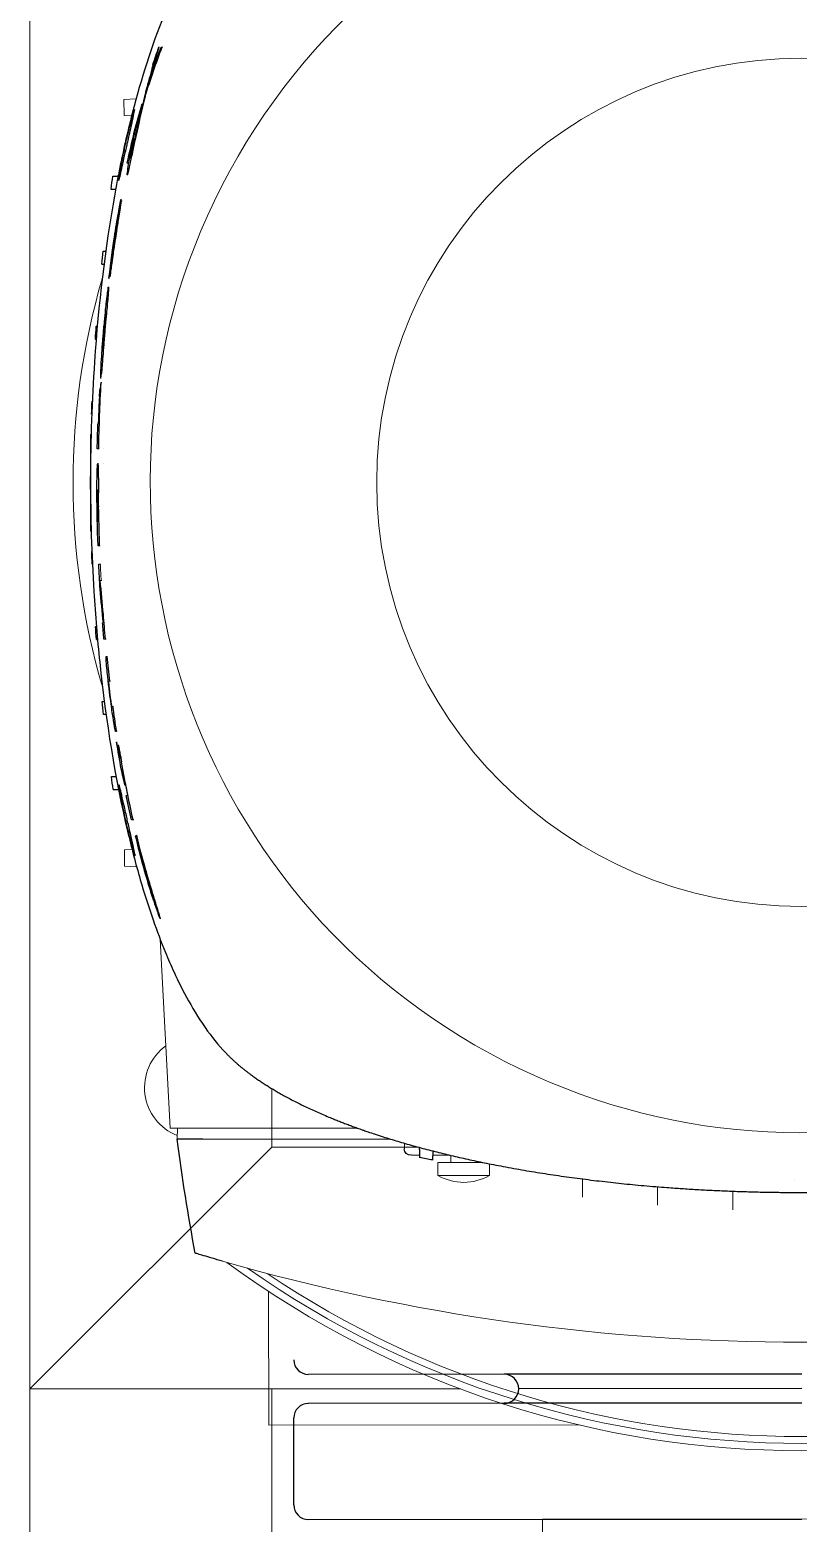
# Model space of a CAD drawing. Header units: millimetres. Extents: x 3795014 to 4300160, y 3869364 to 4016788.
# Drawn here: x 4228177.4 to 4228304.4, y 3926038.5 to 3926285.5 of the extents above; entities that cross this region are included whole.
import ezdxf

# ---------------------------------------------------------------- set-up
doc = ezdxf.new("R2010")
doc.units = ezdxf.units.MM
doc.layers.add('Дополнительная', color=7, linetype='Continuous', lineweight=18)
doc.layers.add('粗实线层', color=7, linetype='Continuous', lineweight=35)

msp = doc.modelspace()

# ---------------------------------------------------------------- linework, layer by layer
at = {"color": 0, "lineweight": -3, "extrusion": (0, 0, -1)}
for centre, major_axis, ratio, start_param, end_param in [((4228218.91, 3926211.76, 0), (-3.12, -97.04), 0.326928, 2.263632, 2.379824), ((4228218.8, 3926211.82, 0), (-3.13, -97.06), 0.327152, 2.271962, 2.378583), ((4228220.73, 3926212.06, 0), (0.36, 97.58), 0.330162, 5.47813, 5.520341), ((4228214.84, 3926223.79, 0), (-5.74, -84.06), 0.32184, 2.226215, 2.256478), ((4228215.62, 3926219.84, 0), (-5.04, -87.93), 0.319623, 2.140421, 2.205208), ((4228216.04, 3926218.24, 0), (-4.72, -89.42), 0.318865, 2.084007, 2.180143), ((4228220.96, 3926211.35, 0), (-0.18, -98.33), 0.330116, 2.128685, 2.191876), ((4228534.85, 3926223.57, 0), (-345.9, -0.22), 0.707801, 0.176073, 0.181336), ((4228533.42, 3926210.78, 0), (-6.07, 346.51), 0.998334, 4.869989, 4.876216), ((4228925.12, 3926212.25, 0), (-737.47, -0.47), 0.532254, 0.11304, 0.116064), ((4228533.23, 3926210.79, 0), (2.69, -346.45), 0.998084, 1.68256, 1.688761), ((4229066.09, 3926205, 0), (-878.86, -0.55), 0.530258, 0.085865, 0.088818), ((4228533.07, 3926210.8, 0), (0.95, -346.37), 0.997872, 1.641575, 1.647758), ((4228221.6, 3926210.59, 0), (-0.07, 99.33), 0.331924, 4.810679, 4.870101), ((4228221.7, 3926210.59, 0), (-0.07, 99.29), 0.33192, 4.769016, 4.880364), ((4228221.66, 3926210.59, 0), (-0.07, 99.31), 0.331915, 4.810717, 4.867293), ((4229210.85, 3926199.54, 0), (-1023.09, -0.66), 0.531476, 0.047812, 0.050205), ((4229223.9, 3926199.53, 0), (-1036.08, -0.65), 0.526715, 0.049518, 0.051859), ((4228532.96, 3926210.8, 0), (0.31, -346.31), 0.997729, 1.603834, 1.610005), ((4228532.92, 3926210.8, 0), (0.22, -346.29), 0.997679, 1.567712, 1.57388), ((4228221.46, 3926210.59, 0), (0.07, -99.35), 0.331838, 1.465723, 1.554487), ((4228221.67, 3926210.59, 0), (0.07, -99.23), 0.331726, 1.465666, 1.554536), ((4228532.96, 3926210.8, 0), (-0.13, 346.31), 0.997729, 4.67318, 4.679352), ((4228219.87, 3926210.75, 0), (-2.97, 97.39), 0.32536, 4.495386, 4.553714), ((4228219.68, 3926210.63, 0), (-2.96, 97.3), 0.325063, 4.481179, 4.539889), ((4228221.46, 3926210.48, 0), (0.11, -98.9), 0.330713, 1.30753, 1.350523), ((4228533.07, 3926210.8, 0), (-0.51, -346.37), 0.997872, 1.493835, 1.500017), ((4228221.39, 3926210.31, 0), (-0.16, 98.74), 0.33055, 4.377115, 4.420602), ((4228533.23, 3926210.81, 0), (-2.25, -346.45), 0.998084, 1.452832, 1.459033), ((4228221.37, 3926210.33, 0), (-0.16, 98.72), 0.33043, 4.286454, 4.331412), ((4228221.29, 3926210.47, 0), (-0.11, 99.07), 0.331055, 4.215817, 4.266332), ((4228217.42, 3926208.21, 0), (-4.78, 94.6), 0.320969, 4.252441, 4.28606), ((4228221.45, 3926210.43, 0), (-0.13, 98.87), 0.330719, 4.115677, 4.228568), ((4228533.42, 3926210.82, 0), (5.63, 346.52), 0.998334, 4.548562, 4.554789), ((4228216.92, 3926207.58, 0), (-5.3, 93.97), 0.320694, 4.205975, 4.239135), ((4228221.23, 3926210.36, 0), (0.15, -98.94), 0.330892, 0.975423, 1.023784), ((4228221.08, 3926209.84, 0), (0.3, -98.27), 0.330267, 0.892786, 0.944637), ((4228550.85, 3926146.93, 0), (-352.02, -0.22), 0.992727, 6.100228, 6.154842), ((4228240.55, 3926100.4, 0), (-1.22, -0.25), 0.853683, 4.943675, 6.488291), ((4228304.81, 3926439.37, 0), (346.48, 11.61), 0.998593, 1.780643, 1.786906)]:
    msp.add_ellipse(centre, major_axis=major_axis, ratio=ratio, start_param=start_param, end_param=end_param, dxfattribs=at)
at = {"color": 0, "lineweight": -3}
for points, knots in [([(4228210.09, 3926305.36, 0), (4228206.33, 3926301.59, 0), (4228203.46, 3926296.46, 0), (4228201.52, 3926292.37, 0), (4228200.96, 3926291.17, 0), (4228200.47, 3926290.08, 0), (4228199.99, 3926288.93, 0), (4228197.85, 3926283.82, 0), (4228196.08, 3926278.32, 0), (4228194.65, 3926272.91, 0), (4228193.79, 3926269.66, 0), (4228193.05, 3926266.46, 0), (4228192.36, 3926263.11, 0), (4228192.02, 3926261.44, 0), (4228191.69, 3926259.74, 0), (4228191.39, 3926258.03, 0), (4228189.84, 3926249.39, 0), (4228188.74, 3926240.15, 0), (4228188.09, 3926230.57, 0), (4228187.67, 3926224.22, 0), (4228187.44, 3926217.72, 0), (4228187.43, 3926211.17, 0), (4228187.43, 3926204.9, 0), (4228187.61, 3926198.67, 0), (4228187.99, 3926192.58, 0), (4228188.23, 3926188.64, 0), (4228188.55, 3926184.75, 0), (4228188.95, 3926180.93, 0), (4228189.98, 3926171, 0), (4228191.53, 3926161.55, 0), (4228193.56, 3926152.95, 0), (4228194.19, 3926150.28, 0), (4228194.88, 3926147.61, 0), (4228195.66, 3926144.92, 0), (4228196.31, 3926142.69, 0), (4228197.02, 3926140.46, 0), (4228197.78, 3926138.26, 0), (4228198.42, 3926136.44, 0), (4228199.1, 3926134.65, 0), (4228199.82, 3926132.9, 0), (4228200.28, 3926131.79, 0), (4228200.74, 3926130.72, 0), (4228201.25, 3926129.62, 0), (4228202.6, 3926126.7, 0), (4228204.45, 3926123.14, 0), (4228206.8, 3926119.88, 0), (4228207.84, 3926118.44, 0), (4228208.98, 3926117.07, 0), (4228210.21, 3926115.84, 0)], [-20.909713, -20.909713, -20.909713, -20.909713, -19.419125, -19.419125, -19.419125, -18.985315, -18.985315, -18.985315, -17.058383, -17.058383, -17.058383, -15.899304, -15.899304, -15.899304, -15.323488, -15.323488, -15.323488, -12.431742, -12.431742, -12.431742, -10.515665, -10.515665, -10.515665, -8.684985, -8.684985, -8.684985, -7.500354, -7.500354, -7.500354, -4.415947, -4.415947, -4.415947, -3.459735, -3.459735, -3.459735, -2.665559, -2.665559, -2.665559, -2.008688, -2.008688, -2.008688, -1.593134, -1.593134, -1.593134, -0.488404, -0.488404, -0.488404, 0, 0, 0, 0]), ([(4228198.74, 3926282.68, 0), (4228198.6, 3926282.18, 0), (4228198.42, 3926281.57, 0), (4228198.01, 3926280.15, 0), (4228197.78, 3926279.34, 0), (4228197.53, 3926278.45, 0)], [-0.7777036, -0.7777036, -0.7777036, -0.7777036, -0.388852, -0.388852, 0, 0, 0, 0]), ([(4228197.76, 3926279.77, 0), (4228197.66, 3926279.38, 0), (4228197.53, 3926278.9, 0), (4228197.24, 3926277.8, 0), (4228197.07, 3926277.17, 0), (4228196.89, 3926276.49, 0)], [0, 0, 0, 0, 0.2860501, 0.2860501, 0.5721494, 0.5721494, 0.5721494, 0.5721494]), ([(4228196.57, 3926275.22, 0), (4228196.06, 3926273.23, 0), (4228195.61, 3926271.34, 0), (4228194.99, 3926268.58, 0), (4228194.78, 3926267.65, 0), (4228194.48, 3926266.26, 0), (4228194.39, 3926265.85, 0), (4228194.29, 3926265.39, 0), (4228194.26, 3926265.23, 0), (4228194.21, 3926264.99, 0), (4228194.18, 3926264.88, 0), (4228194.14, 3926264.68, 0), (4228194.12, 3926264.6, 0), (4228194.08, 3926264.44, 0), (4228194.06, 3926264.38, 0), (4228194.03, 3926264.28, 0), (4228194.02, 3926264.24, 0), (4228194.01, 3926264.25, 0), (4228194.02, 3926264.31, 0), (4228194.04, 3926264.46, 0), (4228194.06, 3926264.6, 0), (4228194.11, 3926264.87, 0), (4228194.12, 3926264.97, 0), (4228194.27, 3926265.79, 0), (4228194.37, 3926266.38, 0), (4228194.59, 3926267.5, 0)], [-1.789454, -1.789454, -1.789454, -1.789454, -1.540097, -1.540097, -1.34764, -1.34764, -1.211805, -1.211805, -1.117194, -1.117194, -1.057727, -1.057727, -1.005163, -1.005163, -0.943474, -0.943474, -0.858886, -0.858886, -0.749409, -0.749409, -0.571499, -0.571499, -0.482621, -0.482621, 0, 0, 0, 0]), ([(4228194.73, 3926272.32, 0), (4228194.74, 3926272.32, 0), (4228194.73, 3926272.23, 0), (4228194.66, 3926271.82, 0), (4228194.59, 3926271.45, 0), (4228194.37, 3926270.47, 0), (4228194.24, 3926269.87, 0), (4228193.98, 3926268.73, 0), (4228193.87, 3926268.24, 0), (4228193.68, 3926267.41, 0), (4228193.6, 3926267.06, 0), (4228193.45, 3926266.4, 0), (4228193.38, 3926266.08, 0), (4228193.23, 3926265.39, 0), (4228193.14, 3926265.02, 0), (4228192.93, 3926264.06, 0), (4228192.8, 3926263.49, 0), (4228192.57, 3926262.43, 0), (4228192.46, 3926261.96, 0), (4228192.29, 3926261.24, 0), (4228192.22, 3926260.98, 0), (4228192.13, 3926260.65, 0), (4228192.1, 3926260.57, 0), (4228192.09, 3926260.57, 0), (4228192.07, 3926260.57, 0), (4228192.07, 3926260.72, 0), (4228192.15, 3926261.31, 0), (4228192.22, 3926261.73, 0), (4228192.4, 3926262.81, 0), (4228192.52, 3926263.46, 0), (4228192.75, 3926264.57, 0), (4228192.83, 3926264.99, 0), (4228192.99, 3926265.73, 0), (4228193.06, 3926266.05, 0), (4228193.2, 3926266.7, 0), (4228193.28, 3926267.02, 0), (4228193.45, 3926267.77, 0), (4228193.55, 3926268.19, 0), (4228193.83, 3926269.32, 0), (4228194.01, 3926269.98, 0), (4228194.3, 3926271.04, 0), (4228194.42, 3926271.45, 0), (4228194.61, 3926272.06, 0), (4228194.68, 3926272.24, 0), (4228194.72, 3926272.31, 0), (4228194.72, 3926272.32, 0), (4228194.73, 3926272.32, 0)], [1.75367, 1.75367, 1.75367, 1.75367, 1.921679, 1.921679, 2.136096, 2.136096, 2.357453, 2.357453, 2.504666, 2.504666, 2.604394, 2.604394, 2.695045, 2.695045, 2.804389, 2.804389, 2.98557, 2.98557, 3.177832, 3.177832, 3.349008, 3.349008, 3.507337, 3.507337, 3.507337, 3.723454, 3.723454, 3.937974, 3.937974, 4.157975, 4.157975, 4.282342, 4.282342, 4.374612, 4.374612, 4.467867, 4.467867, 4.592004, 4.592004, 4.817449, 4.817449, 5.015435, 5.015435, 5.218566, 5.218566, 5.261007, 5.261007, 5.261007, 5.261007]), ([(4228196.49, 3926274.52, 0), (4228196.34, 3926273.95, 0), (4228196.2, 3926273.35, 0), (4228195.91, 3926272.17, 0), (4228195.76, 3926271.55, 0), (4228195.23, 3926269.3, 0), (4228194.99, 3926268.18, 0), (4228194.58, 3926266.33, 0), (4228194.4, 3926265.47, 0), (4228194.16, 3926264.33, 0), (4228194.08, 3926263.96, 0), (4228193.92, 3926263.19, 0), (4228193.85, 3926262.89, 0), (4228193.76, 3926262.45, 0), (4228193.71, 3926262.22, 0), (4228193.62, 3926261.86, 0), (4228193.59, 3926261.74, 0), (4228193.55, 3926261.58, 0), (4228193.53, 3926261.53, 0), (4228193.5, 3926261.51, 0), (4228193.51, 3926261.59, 0), (4228193.54, 3926261.96, 0), (4228193.6, 3926262.41, 0), (4228193.8, 3926263.67, 0), (4228193.99, 3926264.82, 0), (4228194.27, 3926266.24, 0)], [-3.027067, -3.027067, -3.027067, -3.027067, -2.85876, -2.85876, -2.691518, -2.691518, -2.244676, -2.244676, -2.024868, -2.024868, -1.904118, -1.904118, -1.762877, -1.762877, -1.574933, -1.574933, -1.402952, -1.402952, -1.253132, -1.253132, -1.048049, -1.048049, -0.614069, -0.614069, 0, 0, 0, 0]), ([(4228195.97, 3926273.25, 0), (4228195.96, 3926273.2, 0), (4228195.95, 3926273.16, 0), (4228195.93, 3926273.11, 0), (4228195.92, 3926273.06, 0), (4228195.91, 3926273.01, 0), (4228195.9, 3926272.96, 0), (4228195.89, 3926272.91, 0), (4228195.88, 3926272.86, 0), (4228195.86, 3926272.81, 0), (4228195.85, 3926272.76, 0), (4228195.84, 3926272.71, 0), (4228195.83, 3926272.66, 0), (4228195.82, 3926272.61, 0), (4228195.81, 3926272.56, 0), (4228195.79, 3926272.51, 0), (4228195.77, 3926272.41, 0), (4228195.74, 3926272.3, 0), (4228195.72, 3926272.19, 0), (4228195.71, 3926272.14, 0), (4228195.69, 3926272.09, 0), (4228195.68, 3926272.03, 0), (4228195.68, 3926272.03, 0), (4228195.68, 3926272.03, 0), (4228195.68, 3926272.02, 0), (4228195.67, 3926271.97, 0), (4228195.66, 3926271.92, 0), (4228195.64, 3926271.87, 0), (4228195.62, 3926271.76, 0), (4228195.59, 3926271.65, 0), (4228195.56, 3926271.53, 0), (4228195.55, 3926271.48, 0), (4228195.54, 3926271.42, 0), (4228195.52, 3926271.36, 0), (4228195.51, 3926271.3, 0), (4228195.5, 3926271.25, 0), (4228195.48, 3926271.19, 0), (4228195.47, 3926271.13, 0), (4228195.46, 3926271.07, 0), (4228195.44, 3926271.01, 0), (4228195.43, 3926270.95, 0), (4228195.42, 3926270.89, 0), (4228195.4, 3926270.83, 0), (4228195.39, 3926270.77, 0), (4228195.37, 3926270.71, 0), (4228195.36, 3926270.65, 0)], [0, 0, 0, 0, 0.0216486, 0.0216486, 0.0216486, 0.0433058, 0.0433058, 0.0433058, 0.0649712, 0.0649712, 0.0649712, 0.0866443, 0.0866443, 0.0866443, 0.1083258, 0.1083258, 0.1083258, 0.1517124, 0.1517124, 0.1517124, 0.1734174, 0.1734174, 0.1734174, 0.1748251, 0.1748251, 0.1748251, 0.1951291, 0.1951291, 0.1951291, 0.2385732, 0.2385732, 0.2385732, 0.2603071, 0.2603071, 0.2603071, 0.2820515, 0.2820515, 0.2820515, 0.3038069, 0.3038069, 0.3038069, 0.3255734, 0.3255734, 0.3255734, 0.3473538, 0.3473538, 0.3473538, 0.3473538]), ([(4228192.33, 3926256.07, 0), (4228192.16, 3926255.07, 0), (4228192.03, 3926254.22, 0), (4228191.82, 3926252.91, 0), (4228191.71, 3926252.16, 0), (4228191.48, 3926250.65, 0), (4228191.44, 3926250.41, 0), (4228191.4, 3926250.15, 0), (4228191.39, 3926250.05, 0), (4228191.36, 3926249.9, 0), (4228191.35, 3926249.85, 0), (4228191.34, 3926249.78, 0), (4228191.33, 3926249.76, 0), (4228191.33, 3926249.74, 0), (4228191.33, 3926249.76, 0), (4228191.33, 3926249.81, 0), (4228191.34, 3926249.86, 0), (4228191.35, 3926250, 0), (4228191.36, 3926250.1, 0), (4228191.41, 3926250.49, 0), (4228191.47, 3926250.86, 0), (4228191.61, 3926251.85, 0), (4228191.65, 3926252.1, 0), (4228191.76, 3926252.88, 0), (4228191.81, 3926253.17, 0), (4228191.9, 3926253.79, 0), (4228191.96, 3926254.16, 0), (4228192.2, 3926255.7, 0), (4228192.28, 3926256.19, 0), (4228192.36, 3926256.69, 0), (4228192.39, 3926256.93, 0), (4228192.43, 3926257.25, 0), (4228192.44, 3926257.35, 0), (4228192.45, 3926257.46, 0), (4228192.44, 3926257.45, 0), (4228192.4, 3926257.36, 0), (4228192.37, 3926257.22, 0), (4228192.31, 3926256.97, 0), (4228192.27, 3926256.77, 0), (4228192.15, 3926256.13, 0), (4228192.06, 3926255.64, 0), (4228191.79, 3926254.08, 0), (4228191.55, 3926252.63, 0), (4228191.1, 3926249.6, 0), (4228190.76, 3926247.17, 0), (4228190.44, 3926244.41, 0)], [0, 0, 0, 0, 0.28757, 0.28757, 0.579371, 0.579371, 0.686552, 0.686552, 0.739642, 0.739642, 0.786134, 0.786134, 0.834443, 0.834443, 0.88448, 0.88448, 0.937762, 0.937762, 0.999387, 0.999387, 1.165097, 1.165097, 1.301659, 1.301659, 1.41327, 1.41327, 1.524723, 1.524723, 1.774501, 1.774501, 2.058944, 2.058944, 2.290099, 2.290099, 2.579892, 2.579892, 3.035544, 3.035544, 3.671388, 3.671388, 4.79777, 4.79777, 7.737105, 7.737105, 11.215433, 11.215433, 11.215433, 11.215433]), ([(4228190.67, 3926245.78, 0), (4228191, 3926248.51, 0), (4228191.12, 3926249.32, 0), (4228191.4, 3926251.18, 0), (4228191.44, 3926251.43, 0), (4228191.49, 3926251.78, 0), (4228191.52, 3926251.93, 0), (4228191.56, 3926252.17, 0), (4228191.57, 3926252.26, 0), (4228191.6, 3926252.38, 0), (4228191.6, 3926252.43, 0), (4228191.62, 3926252.48, 0), (4228191.62, 3926252.49, 0), (4228191.62, 3926252.47, 0), (4228191.62, 3926252.44, 0), (4228191.61, 3926252.35, 0), (4228191.6, 3926252.29, 0), (4228191.58, 3926252.11, 0), (4228191.57, 3926252.01, 0), (4228191.5, 3926251.57, 0), (4228191.45, 3926251.21, 0), (4228191.39, 3926250.76, 0), (4228191.38, 3926250.66, 0), (4228191.16, 3926249.1, 0), (4228191.05, 3926248.29, 0), (4228190.83, 3926246.55, 0), (4228190.79, 3926246.21, 0), (4228190.75, 3926245.81, 0), (4228190.72, 3926245.55, 0), (4228190.69, 3926245.14, 0), (4228190.67, 3926245, 0), (4228190.67, 3926244.81, 0), (4228190.67, 3926244.78, 0), (4228190.69, 3926244.81, 0), (4228190.7, 3926244.88, 0), (4228190.75, 3926245.13, 0), (4228190.78, 3926245.32, 0), (4228190.87, 3926245.91, 0), (4228190.92, 3926246.27, 0), (4228191.03, 3926247.06, 0), (4228191.1, 3926247.59, 0), (4228191.27, 3926248.86, 0), (4228191.4, 3926249.78, 0), (4228191.65, 3926251.48, 0), (4228191.85, 3926253.03, 0), (4228192.58, 3926257.25, 0)], [0, 0, 0, 0, 0.783767, 0.783767, 0.98282, 0.98282, 1.115394, 1.115394, 1.202856, 1.202856, 1.27304, 1.27304, 1.340971, 1.340971, 1.410956, 1.410956, 1.485735, 1.485735, 1.579931, 1.579931, 1.891074, 1.891074, 1.976955, 1.976955, 3.2732, 3.2732, 3.998706, 3.998706, 4.830633, 4.830633, 5.49666, 5.49666, 6.143934, 6.143934, 6.81979, 6.81979, 7.515769, 7.515769, 8.392539, 8.392539, 9.702847, 9.702847, 11.186429, 11.186429, 13.375079, 13.375079, 13.375079, 13.375079]), ([(4228190.35, 3926242.82, 0), (4228190.33, 3926242.74, 0), (4228190.31, 3926242.64, 0), (4228190.27, 3926242.36, 0), (4228190.24, 3926242.19, 0), (4228190.18, 3926241.72, 0), (4228190.11, 3926241.27, 0), (4228189.94, 3926239.79, 0), (4228189.83, 3926238.78, 0), (4228189.51, 3926235.38, 0), (4228189.38, 3926233.69, 0), (4228189.25, 3926231.84, 0), (4228189.2, 3926231.13, 0), (4228189.13, 3926229.82, 0), (4228189.11, 3926229.34, 0), (4228189.08, 3926228.53, 0), (4228189.08, 3926228.3, 0), (4228189.09, 3926227.99, 0), (4228189.1, 3926227.91, 0), (4228189.12, 3926227.9, 0), (4228189.14, 3926227.96, 0), (4228189.18, 3926228.21, 0), (4228189.2, 3926228.4, 0), (4228189.23, 3926228.67, 0)], [-1.336799, -1.336799, -1.336799, -1.336799, -1.238837, -1.238837, -1.141168, -1.141168, -1.011551, -1.011551, -0.880222, -0.880222, -0.735991, -0.735991, -0.647061, -0.647061, -0.557789, -0.557789, -0.440684, -0.440684, -0.279558, -0.279558, -0.140503, -0.140503, 0, 0, 0, 0]), ([(4228190.35, 3926242.82, 0), (4228190.37, 3926242.93, 0), (4228190.39, 3926242.97, 0), (4228190.41, 3926242.94, 0), (4228190.42, 3926242.86, 0), (4228190.41, 3926242.58, 0), (4228190.4, 3926242.37, 0), (4228190.35, 3926241.74, 0), (4228190.32, 3926241.34, 0), (4228190.24, 3926240.51, 0), (4228190.19, 3926239.92, 0), (4228190.07, 3926238.58, 0), (4228189.94, 3926237.31, 0), (4228189.69, 3926234.22, 0), (4228189.57, 3926232.84, 0), (4228189.42, 3926230.91, 0), (4228189.38, 3926230.37, 0), (4228189.32, 3926229.65, 0), (4228189.3, 3926229.42, 0), (4228189.26, 3926229.01, 0), (4228189.25, 3926228.83, 0), (4228189.23, 3926228.67, 0)], [0, 0, 0, 0, 0.1350457, 0.1350457, 0.2700322, 0.2700322, 0.4129371, 0.4129371, 0.5678335, 0.5678335, 0.6867665, 0.6867665, 0.7324156, 0.7324156, 0.7438496, 0.7438496, 0.748328, 0.748328, 0.7505777, 0.7505777, 0.7528336, 0.7528336, 0.7528336, 0.7528336]), ([(4228189.67, 3926234.68, 0), (4228189.69, 3926234.89, 0), (4228189.71, 3926235.1, 0), (4228189.75, 3926235.56, 0), (4228189.75, 3926235.62, 0), (4228189.79, 3926236, 0), (4228189.81, 3926236.33, 0), (4228189.87, 3926236.98, 0), (4228189.89, 3926237.24, 0), (4228189.92, 3926237.7, 0), (4228189.93, 3926237.89, 0), (4228189.95, 3926238.26, 0), (4228189.95, 3926238.37, 0), (4228189.95, 3926238.53, 0), (4228189.93, 3926238.55, 0), (4228189.89, 3926238.42, 0), (4228189.87, 3926238.3, 0), (4228189.82, 3926237.94, 0), (4228189.8, 3926237.74, 0), (4228189.75, 3926237.32, 0), (4228189.72, 3926237.04, 0), (4228189.69, 3926236.73, 0)], [-0.485665, -0.485665, -0.485665, -0.485665, -0.450327, -0.450327, -0.4387912, -0.4387912, -0.3970373, -0.3970373, -0.3677267, -0.3677267, -0.3371614, -0.3371614, -0.2936711, -0.2936711, -0.2156866, -0.2156866, -0.1510092, -0.1510092, -0.0904565, -0.0904565, 0, 0, 0, 0]), ([(4228189.67, 3926234.68, 0), (4228189.66, 3926234.48, 0), (4228189.63, 3926234.22, 0), (4228189.59, 3926233.77, 0), (4228189.57, 3926233.53, 0), (4228189.52, 3926233.01, 0), (4228189.5, 3926232.83, 0), (4228189.45, 3926232.49, 0), (4228189.43, 3926232.38, 0), (4228189.4, 3926232.29, 0), (4228189.39, 3926232.29, 0), (4228189.38, 3926232.53, 0), (4228189.39, 3926232.67, 0), (4228189.4, 3926233.01, 0), (4228189.41, 3926233.23, 0), (4228189.44, 3926233.78, 0), (4228189.47, 3926234.1, 0), (4228189.52, 3926234.76, 0), (4228189.55, 3926235.17, 0), (4228189.61, 3926235.84, 0), (4228189.65, 3926236.28, 0), (4228189.69, 3926236.73, 0)], [0, 0, 0, 0, 0.0570243, 0.0570243, 0.0894357, 0.0894357, 0.1262549, 0.1262549, 0.1951011, 0.1951011, 0.2636282, 0.2636282, 0.3108471, 0.3108471, 0.3583629, 0.3583629, 0.4176212, 0.4176212, 0.4999412, 0.4999412, 0.5613389, 0.5613389, 0.5613389, 0.5613389]), ([(4228188.91, 3926224.87, 0), (4228188.88, 3926224.11, 0), (4228188.84, 3926223.35, 0), (4228188.78, 3926221.84, 0), (4228188.75, 3926221.08, 0), (4228188.73, 3926220.32, 0)], [0.000001, 0.000001, 0.000001, 0.000001, 0.2133512, 0.2133512, 0.4267016, 0.4267016, 0.4267016, 0.4267016]), ([(4228188.54, 3926216.19, 0), (4228188.56, 3926216.87, 0), (4228188.57, 3926217.56, 0), (4228188.61, 3926218.94, 0), (4228188.63, 3926219.63, 0), (4228188.65, 3926220.32, 0)], [-0.3870005, -0.3870005, -0.3870005, -0.3870005, -0.1935003, -0.1935003, 0, 0, 0, 0]), ([(4228188.5, 3926208.95, 0), (4228188.5, 3926209.27, 0), (4228188.5, 3926209.59, 0), (4228188.5, 3926210.23, 0), (4228188.5, 3926210.53, 0), (4228188.51, 3926211.41, 0), (4228188.52, 3926211.93, 0), (4228188.55, 3926212.81, 0), (4228188.57, 3926213.16, 0), (4228188.6, 3926213.63, 0), (4228188.62, 3926213.75, 0), (4228188.65, 3926213.75, 0), (4228188.67, 3926213.63, 0), (4228188.69, 3926213.16, 0), (4228188.7, 3926212.81, 0), (4228188.72, 3926211.93, 0), (4228188.73, 3926211.41, 0), (4228188.74, 3926210.54, 0), (4228188.74, 3926210.23, 0), (4228188.75, 3926209.59, 0), (4228188.75, 3926209.27, 0), (4228188.75, 3926208.95, 0)], [-1.421943, -1.421943, -1.421943, -1.421943, -1.331036, -1.331036, -1.240353, -1.240353, -1.064293, -1.064293, -0.887681, -0.887681, -0.710974, -0.710974, -0.534228, -0.534228, -0.357687, -0.357687, -0.181684, -0.181684, -0.090958, -0.090958, 0, 0, 0, 0]), ([(4228188.58, 3926206.6, 0), (4228188.57, 3926206.79, 0), (4228188.57, 3926206.98, 0), (4228188.57, 3926207.36, 0), (4228188.57, 3926207.54, 0), (4228188.57, 3926208.06, 0), (4228188.57, 3926208.36, 0), (4228188.58, 3926208.88, 0), (4228188.59, 3926209.09, 0), (4228188.61, 3926209.37, 0), (4228188.61, 3926209.44, 0), (4228188.63, 3926209.44, 0), (4228188.64, 3926209.37, 0), (4228188.66, 3926209.09, 0), (4228188.67, 3926208.88, 0), (4228188.69, 3926208.36, 0), (4228188.7, 3926208.06, 0), (4228188.71, 3926207.54, 0), (4228188.71, 3926207.36, 0), (4228188.72, 3926206.98, 0), (4228188.72, 3926206.79, 0), (4228188.73, 3926206.6, 0)], [0, 0, 0, 0, 0.0537463, 0.0537463, 0.107357, 0.107357, 0.211254, 0.211254, 0.3154922, 0.3154922, 0.4198359, 0.4198359, 0.5241787, 0.5241787, 0.6284437, 0.6284437, 0.7324085, 0.7324085, 0.7859743, 0.7859743, 0.8396757, 0.8396757, 0.8396757, 0.8396757]), ([(4228189.03, 3926192.98, 0), (4228188.99, 3926193.67, 0), (4228188.95, 3926194.36, 0), (4228188.87, 3926195.73, 0), (4228188.84, 3926196.42, 0), (4228188.81, 3926197.11, 0)], [-0.3867073, -0.3867073, -0.3867073, -0.3867073, -0.1933537, -0.1933537, 0, 0, 0, 0]), ([(4228189.65, 3926184.71, 0), (4228189.61, 3926185.15, 0), (4228189.57, 3926185.6, 0), (4228189.49, 3926186.5, 0), (4228189.46, 3926186.95, 0), (4228189.42, 3926187.4, 0)], [-0.2529574, -0.2529574, -0.2529574, -0.2529574, -0.1264792, -0.1264792, -0.000001, -0.000001, -0.000001, -0.000001]), ([(4228191.58, 3926169.49, 0), (4228191.58, 3926169.45, 0), (4228191.57, 3926169.44, 0), (4228191.55, 3926169.5, 0), (4228191.53, 3926169.56, 0), (4228191.48, 3926169.82, 0), (4228191.43, 3926170.06, 0), (4228191.32, 3926170.68, 0), (4228191.25, 3926171.14, 0), (4228191.05, 3926172.41, 0), (4228190.93, 3926173.23, 0), (4228190.64, 3926175.45, 0), (4228190.38, 3926177.51, 0), (4228190.15, 3926179.76, 0), (4228190.11, 3926180.21, 0), (4228190.05, 3926180.94, 0), (4228190.03, 3926181.19, 0), (4228190.01, 3926181.54, 0), (4228190, 3926181.66, 0), (4228190.01, 3926181.83, 0), (4228190.01, 3926181.87, 0), (4228190.03, 3926181.86, 0)], [-2.140777, -2.140777, -2.140777, -2.140777, -1.943572, -1.943572, -1.743036, -1.743036, -1.443646, -1.443646, -1.111782, -1.111782, -0.757739, -0.757739, -0.45824, -0.45824, -0.359339, -0.359339, -0.253036, -0.253036, -0.133338, -0.133338, 0, 0, 0, 0]), ([(4228190.99, 3926173.57, 0), (4228190.99, 3926173.57, 0), (4228190.98, 3926173.59, 0), (4228190.97, 3926173.66, 0), (4228190.95, 3926173.71, 0), (4228190.92, 3926173.91, 0), (4228190.89, 3926174.07, 0), (4228190.83, 3926174.49, 0), (4228190.79, 3926174.73, 0), (4228190.72, 3926175.25, 0), (4228190.68, 3926175.52, 0), (4228190.62, 3926176.07, 0), (4228190.59, 3926176.34, 0), (4228190.53, 3926176.84, 0), (4228190.51, 3926177.06, 0), (4228190.48, 3926177.41, 0), (4228190.47, 3926177.55, 0), (4228190.46, 3926177.7, 0), (4228190.46, 3926177.77, 0), (4228190.47, 3926177.77, 0)], [-1.061329, -1.061329, -1.061329, -1.061329, -0.981767, -0.981767, -0.902326, -0.902326, -0.765541, -0.765541, -0.627842, -0.627842, -0.490377, -0.490377, -0.353057, -0.353057, -0.216906, -0.216906, -0.090665, -0.090665, 0, 0, 0, 0]), ([(4228192.34, 3926164.85, 0), (4228192.26, 3926165.27, 0), (4228192.22, 3926165.58, 0), (4228192.14, 3926166.08, 0), (4228192.1, 3926166.34, 0), (4228192.04, 3926166.77, 0), (4228192.03, 3926166.94, 0), (4228192.01, 3926167.15, 0), (4228192.01, 3926167.19, 0), (4228192.04, 3926167.12, 0), (4228192.07, 3926167.02, 0), (4228192.14, 3926166.7, 0), (4228192.18, 3926166.47, 0), (4228192.28, 3926165.95, 0), (4228192.33, 3926165.67, 0), (4228192.43, 3926165.14, 0), (4228192.49, 3926164.81, 0), (4228192.56, 3926164.4, 0)], [0, 0, 0, 0, 0.121271, 0.121271, 0.292437, 0.292437, 0.4723, 0.4723, 0.652502, 0.652502, 0.832797, 0.832797, 1.015013, 1.015013, 1.182786, 1.182786, 1.303811, 1.303811, 1.303811, 1.303811]), ([(4228192.99, 3926161.26, 0), (4228192.97, 3926161.38, 0), (4228192.95, 3926161.5, 0), (4228192.9, 3926161.73, 0), (4228192.88, 3926161.84, 0), (4228192.83, 3926162.15, 0), (4228192.8, 3926162.33, 0), (4228192.75, 3926162.63, 0), (4228192.74, 3926162.75, 0), (4228192.72, 3926162.91, 0), (4228192.72, 3926162.96, 0), (4228192.73, 3926162.95, 0), (4228192.74, 3926162.91, 0), (4228192.78, 3926162.75, 0), (4228192.81, 3926162.63, 0), (4228192.87, 3926162.32, 0), (4228192.91, 3926162.14, 0), (4228192.97, 3926161.83, 0), (4228192.99, 3926161.72, 0), (4228193.04, 3926161.49, 0), (4228193.06, 3926161.38, 0), (4228193.08, 3926161.26, 0)], [0, 0, 0, 0, 0.0340021, 0.0340021, 0.067858, 0.067858, 0.1300363, 0.1300363, 0.191452, 0.191452, 0.2527284, 0.2527284, 0.3140692, 0.3140692, 0.3761345, 0.3761345, 0.4392036, 0.4392036, 0.4722857, 0.4722857, 0.5054686, 0.5054686, 0.5054686, 0.5054686]), ([(4228193.08, 3926161.26, 0), (4228193.16, 3926160.86, 0), (4228193.24, 3926160.46, 0), (4228193.39, 3926159.66, 0), (4228193.47, 3926159.26, 0), (4228193.56, 3926158.86, 0)], [0.000001, 0.000001, 0.000001, 0.000001, 0.1146249, 0.1146249, 0.2292486, 0.2292486, 0.2292486, 0.2292486]), ([(4228194.8, 3926148.86, 0), (4228194.79, 3926148.86, 0), (4228194.75, 3926148.94, 0), (4228194.61, 3926149.34, 0), (4228194.5, 3926149.71, 0), (4228194.22, 3926150.69, 0), (4228194.05, 3926151.31, 0), (4228193.76, 3926152.46, 0), (4228193.64, 3926152.94, 0), (4228193.44, 3926153.78, 0), (4228193.36, 3926154.12, 0), (4228193.21, 3926154.78, 0), (4228193.14, 3926155.1, 0), (4228192.99, 3926155.78, 0), (4228192.91, 3926156.16, 0), (4228192.71, 3926157.12, 0), (4228192.6, 3926157.69, 0), (4228192.4, 3926158.74, 0), (4228192.32, 3926159.21, 0), (4228192.21, 3926159.93, 0), (4228192.17, 3926160.19, 0), (4228192.13, 3926160.52, 0), (4228192.13, 3926160.6, 0), (4228192.15, 3926160.6, 0), (4228192.17, 3926160.6, 0), (4228192.22, 3926160.45, 0), (4228192.37, 3926159.87, 0), (4228192.47, 3926159.44, 0), (4228192.72, 3926158.35, 0), (4228192.87, 3926157.7, 0), (4228193.12, 3926156.59, 0), (4228193.21, 3926156.17, 0), (4228193.38, 3926155.43, 0), (4228193.45, 3926155.11, 0), (4228193.59, 3926154.46, 0), (4228193.67, 3926154.14, 0), (4228193.84, 3926153.39, 0), (4228193.93, 3926152.97, 0), (4228194.19, 3926151.84, 0), (4228194.34, 3926151.18, 0), (4228194.58, 3926150.13, 0), (4228194.66, 3926149.73, 0), (4228194.79, 3926149.12, 0), (4228194.82, 3926148.94, 0), (4228194.81, 3926148.86, 0), (4228194.81, 3926148.86, 0), (4228194.8, 3926148.86, 0)], [1.753598, 1.753598, 1.753598, 1.753598, 1.918116, 1.918116, 2.136029, 2.136029, 2.361028, 2.361028, 2.508921, 2.508921, 2.60864, 2.60864, 2.699019, 2.699019, 2.80782, 2.80782, 2.987952, 2.987952, 3.177295, 3.177295, 3.348595, 3.348595, 3.507197, 3.507197, 3.507197, 3.723593, 3.723593, 3.94121, 3.94121, 4.161625, 4.161625, 4.286461, 4.286461, 4.379027, 4.379027, 4.47244, 4.47244, 4.596437, 4.596437, 4.82045, 4.82045, 5.015048, 5.015048, 5.215342, 5.215342, 5.260795, 5.260795, 5.260795, 5.260795]), ([(4228194.84, 3926152.17, 0), (4228195.46, 3926149.54, 0), (4228196.27, 3926146.5, 0), (4228197.34, 3926143.01, 0), (4228197.61, 3926142.16, 0), (4228198.08, 3926140.74, 0), (4228198.25, 3926140.27, 0), (4228198.54, 3926139.46, 0), (4228198.64, 3926139.21, 0), (4228198.78, 3926138.83, 0), (4228198.85, 3926138.67, 0), (4228198.95, 3926138.48, 0), (4228198.97, 3926138.49, 0), (4228198.94, 3926138.67, 0), (4228198.9, 3926138.81, 0), (4228198.79, 3926139.21, 0), (4228198.7, 3926139.5, 0), (4228198.44, 3926140.33, 0), (4228198.29, 3926140.81, 0), (4228197.83, 3926142.27, 0), (4228197.58, 3926143.09, 0), (4228196.88, 3926145.44, 0), (4228196.05, 3926148.27, 0), (4228195.07, 3926152.27, 0)], [0, 0, 0, 0, 0.774753, 0.774753, 1.029914, 1.029914, 1.22486, 1.22486, 1.46624, 1.46624, 1.838074, 1.838074, 2.257251, 2.257251, 2.568222, 2.568222, 2.792601, 2.792601, 2.927135, 2.927135, 3.064382, 3.064382, 3.266502, 3.266502, 3.266502, 3.266502]), ([(4228195.33, 3926150.98, 0), (4228195.28, 3926151.2, 0), (4228195.24, 3926151.41, 0), (4228195.15, 3926151.84, 0), (4228195.11, 3926152.05, 0), (4228195.07, 3926152.27, 0)], [-0.2309195, -0.2309195, -0.2309195, -0.2309195, -0.1154597, -0.1154597, 0, 0, 0, 0]), ([(4228195.92, 3926148.13, 0), (4228196.15, 3926147.25, 0), (4228196.43, 3926146.24, 0), (4228196.84, 3926144.85, 0), (4228196.95, 3926144.48, 0), (4228197.12, 3926143.94, 0), (4228197.21, 3926143.68, 0), (4228197.34, 3926143.28, 0), (4228197.39, 3926143.14, 0), (4228197.47, 3926142.93, 0), (4228197.49, 3926142.88, 0), (4228197.53, 3926142.84, 0), (4228197.54, 3926142.84, 0), (4228197.5, 3926143.04, 0), (4228197.46, 3926143.18, 0), (4228197.36, 3926143.54, 0), (4228197.3, 3926143.78, 0), (4228197.11, 3926144.44, 0), (4228197.01, 3926144.8, 0), (4228196.79, 3926145.57, 0), (4228196.63, 3926146.1, 0), (4228196.13, 3926147.93, 0), (4228195.73, 3926149.4, 0), (4228195.33, 3926150.98, 0)], [0, 0, 0, 0, 0.257225, 0.257225, 0.431519, 0.431519, 0.631997, 0.631997, 0.807464, 0.807464, 1.017656, 1.017656, 1.294397, 1.294397, 1.501883, 1.501883, 1.676604, 1.676604, 1.873446, 1.873446, 2.147701, 2.147701, 2.581515, 2.581515, 2.581515, 2.581515]), ([(4228206, 3926101.98, 0), (4228205.43, 3926101.98, 0), (4228204.87, 3926101.98, 0), (4228203.85, 3926101.98, 0), (4228203.39, 3926101.98, 0), (4228202.61, 3926101.98, 0), (4228202.3, 3926101.98, 0), (4228201.87, 3926101.98, 0), (4228201.76, 3926101.98, 0), (4228201.76, 3926101.98, 0)], [-0.6261205, -0.6261205, -0.6261205, -0.6261205, -0.467073, -0.467073, -0.3129806, -0.3129806, -0.1589347, -0.1589347, 0, 0, 0, 0]), ([(4228209.25, 3926081.8, 0), (4228208.68, 3926081.97, 0), (4228208.11, 3926082.13, 0), (4228207.05, 3926082.44, 0), (4228206.57, 3926082.58, 0), (4228205.75, 3926082.83, 0), (4228205.42, 3926082.92, 0), (4228205.04, 3926083.04, 0), (4228204.93, 3926083.07, 0), (4228204.79, 3926083.11, 0), (4228204.75, 3926083.13, 0), (4228204.75, 3926083.13, 0)], [-0.6489985, -0.6489985, -0.6489985, -0.6489985, -0.4829623, -0.4829623, -0.3244666, -0.3244666, -0.1748555, -0.1748555, -0.0874621, -0.0874621, 0, 0, 0, 0])]:
    msp.add_open_spline(points, degree=3, knots=knots, dxfattribs=at)
for points, weights in [([(4228191.13, 3926261.31, 0), (4228191.57, 3926261.33, 0), (4228192.01, 3926261.35, 0)], [1.01209592796, 1.01434292411, 1.0165821151]), ([(4228190.82, 3926259.18, 0), (4228191.21, 3926259.17, 0), (4228191.59, 3926259.15, 0)], [1.01591146228, 1.01809215286, 1.02026758655]), ([(4228191.19, 3926159.85, 0), (4228191.63, 3926159.84, 0), (4228192.07, 3926159.82, 0)], [1.01209592796, 1.0143429707, 1.01658220796]), ([(4228241.78, 3926100.63, 0), (4228241.81, 3926099.78, 0), (4228241.84, 3926098.93, 0)], [1.0202746229, 1.01650557784, 1.01270535626]), ([(4228244.03, 3926100.04, 0), (4228244, 3926099.29, 0), (4228243.97, 3926098.54, 0)], [1.02248007108, 1.01878695778, 1.01507184813])]:
    msp.add_rational_spline(points, weights, degree=2, dxfattribs=at)
for points in [[(4228189.53, 3926248.9, 0), (4228189.67, 3926248.9, 0), (4228189.81, 3926248.91, 0), (4228189.95, 3926248.91, 0)], [(4228189.3, 3926246.76, 0), (4228189.42, 3926246.76, 0), (4228189.54, 3926246.75, 0), (4228189.66, 3926246.75, 0)], [(4228188.38, 3926236.48, 0), (4228188.44, 3926236.48, 0), (4228188.5, 3926236.49, 0), (4228188.55, 3926236.49, 0)], [(4228188.23, 3926234.35, 0), (4228188.28, 3926234.34, 0), (4228188.32, 3926234.34, 0), (4228188.37, 3926234.34, 0)], [(4228187.69, 3926224.07, 0), (4228187.7, 3926224.07, 0), (4228187.71, 3926224.07, 0), (4228187.73, 3926224.07, 0)], [(4228187.7, 3926197.1, 0), (4228187.72, 3926197.1, 0), (4228187.73, 3926197.1, 0), (4228187.75, 3926197.1, 0)], [(4228188.26, 3926186.82, 0), (4228188.31, 3926186.82, 0), (4228188.35, 3926186.82, 0), (4228188.4, 3926186.82, 0)], [(4228188.42, 3926184.68, 0), (4228188.47, 3926184.68, 0), (4228188.53, 3926184.68, 0), (4228188.59, 3926184.68, 0)], [(4228189.35, 3926174.41, 0), (4228189.47, 3926174.41, 0), (4228189.59, 3926174.41, 0), (4228189.71, 3926174.42, 0)], [(4228190, 3926172.25, 0), (4228189.86, 3926172.26, 0), (4228189.72, 3926172.26, 0), (4228189.58, 3926172.27, 0)]]:
    msp.add_open_spline(points, degree=3, dxfattribs=at)
at = {"color": 0, "lineweight": -3, "extrusion": (-1.467e-13, 4.1266e-12, -1)}
msp.add_rational_spline([(4228190.88, 3926161.99, 0), (4228191.27, 3926162, 0), (4228191.65, 3926162.02, 0)], [1.01591146228, 1.01809220082, 1.02026768223], degree=2, dxfattribs=at)
at = {"color": 0, "lineweight": -3, "ltscale": 25}
msp.add_open_spline([(4228210.21, 3926115.84, 0), (4228212.04, 3926114.01, 0), (4228214.27, 3926112.22, 0), (4228216.89, 3926110.5, 0), (4228224.65, 3926106.19, 0), (4228234.74, 3926102.43, 0), (4228241.73, 3926100.36, 0), (4228262.5, 3926095.55, 0), (4228287.05, 3926093.05, 0), (4228303.31, 3926092.54, 0), (4228329.74, 3926093.48, 0), (4228353.65, 3926097.12, 0), (4228362.37, 3926098.92, 0), (4228375.45, 3926102.47, 0), (4228385.99, 3926106.82, 0), (4228389.7, 3926108.64, 0), (4228394.02, 3926111.2, 0), (4228397.47, 3926113.89, 0), (4228398.28, 3926114.57, 0), (4228399.04, 3926115.26, 0), (4228399.73, 3926115.96, 0)], degree=5, knots=[0, 0, 0, 0, 0, 0, 28.612785, 28.612785, 28.612785, 74.374141, 74.374141, 74.374141, 152.858752, 152.858752, 152.858752, 202.96905, 202.96905, 202.96905, 235.424027, 235.424027, 235.424027, 246.308087, 246.308087, 246.308087, 246.308087, 246.308087, 246.308087], dxfattribs=at)
at = {"layer": 'Дополнительная'}
for p, q in [((4228198.84, 3926282.68, 0), (4228198.74, 3926282.68, 0)), ((4228199.27, 3926282.68, 0), (4228199.13, 3926282.68, 0)), ((4228199.37, 3926282.68, 0), (4228199.27, 3926282.68, 0)), ((4228197.61, 3926278.45, 0), (4228197.53, 3926278.45, 0)), ((4228196.97, 3926276.49, 0), (4228196.89, 3926276.49, 0)), ((4228194.97, 3926274.11, 0), (4228192.97, 3926274, 0)), ((4228192.97, 3926274, 0), (4228192.98, 3926271.33, 0)), ((4228196.07, 3926273.25, 0), (4228195.97, 3926273.25, 0)), ((4228196.59, 3926274.52, 0), (4228196.49, 3926274.52, 0)), ((4228194.22, 3926271.27, 0), (4228192.98, 3926271.33, 0)), ((4228195.46, 3926270.65, 0), (4228195.36, 3926270.65, 0)), ((4228194.69, 3926267.5, 0), (4228194.59, 3926267.5, 0)), ((4228193.62, 3926263.45, 0), (4228193.52, 3926263.45, 0)), ((4228193.62, 3926261.52, 0), (4228193.52, 3926261.52, 0)), ((4228192.54, 3926257.44, 0), (4228192.44, 3926257.44, 0)), ((4228192.68, 3926257.25, 0), (4228192.58, 3926257.25, 0)), ((4228190.75, 3926245.78, 0), (4228190.67, 3926245.78, 0)), ((4228190.5, 3926242.96, 0), (4228190.4, 3926242.96, 0)), ((4228190.54, 3926244.41, 0), (4228190.44, 3926244.41, 0)), ((4228190.77, 3926244.79, 0), (4228190.67, 3926244.79, 0)), ((4228189.21, 3926227.91, 0), (4228189.11, 3926227.91, 0)), ((4228189.1, 3926226.17, 0), (4228189.03, 3926226.17, 0)), ((4228189.3, 3926227.17, 0), (4228189.2, 3926227.17, 0)), ((4228187.61, 3926221.93, 0), (4228187.64, 3926221.93, 0)), ((4228188.73, 3926220.32, 0), (4228188.65, 3926220.32, 0)), ((4228188.85, 3926220.32, 0), (4228188.78, 3926220.32, 0)), ((4228187.43, 3926218.59, 0), (4228187.54, 3926218.6, 0)), ((4228187.43, 3926218.59, 0), (4228187.44, 3926202.57, 0)), ((4228188.8, 3926216.19, 0), (4228188.54, 3926216.19, 0)), ((4228188.89, 3926216.19, 0), (4228188.8, 3926216.19, 0)), ((4228189.62, 3926216.19, 0), (4228189.62, 3926216.19, 0)), ((4228188.73, 3926213.75, 0), (4228188.64, 3926213.75, 0)), ((4228189.59, 3926213.76, 0), (4228189.59, 3926213.76, 0)), ((4228187.43, 3926211.65, 0), (4228187.43, 3926211.65, 0)), ((4228187.44, 3926209.51, 0), (4228187.44, 3926209.51, 0)), ((4228188.77, 3926204.2, 0), (4228188.62, 3926204.2, 0)), ((4228187.44, 3926202.57, 0), (4228187.55, 3926202.57, 0)), ((4228187.63, 3926199.23, 0), (4228187.66, 3926199.24, 0)), ((4228188.94, 3926200.15, 0), (4228188.68, 3926200.15, 0)), ((4228189.03, 3926200.15, 0), (4228188.94, 3926200.15, 0)), ((4228189.06, 3926197.11, 0), (4228188.81, 3926197.11, 0)), ((4228189.16, 3926197.11, 0), (4228189.06, 3926197.11, 0)), ((4228189.2, 3926194.4, 0), (4228189.05, 3926194.4, 0)), ((4228189.3, 3926194.4, 0), (4228189.2, 3926194.4, 0)), ((4228189.66, 3926188.83, 0), (4228189.56, 3926188.83, 0)), ((4228189.57, 3926187.4, 0), (4228189.42, 3926187.4, 0)), ((4228189.9, 3926184.71, 0), (4228189.65, 3926184.71, 0)), ((4228190, 3926184.71, 0), (4228189.9, 3926184.71, 0)), ((4228190.12, 3926181.86, 0), (4228190.02, 3926181.86, 0)), ((4228190.18, 3926181.86, 0), (4228190.03, 3926181.86, 0)), ((4228190.27, 3926181.86, 0), (4228190.18, 3926181.86, 0)), ((4228190.62, 3926177.77, 0), (4228190.47, 3926177.77, 0)), ((4228190.72, 3926177.77, 0), (4228190.62, 3926177.77, 0)), ((4228191.15, 3926173.57, 0), (4228190.99, 3926173.57, 0)), ((4228191.25, 3926173.57, 0), (4228191.15, 3926173.57, 0)), ((4228191.67, 3926169.45, 0), (4228191.57, 3926169.45, 0)), ((4228191.73, 3926169.49, 0), (4228191.58, 3926169.49, 0)), ((4228191.83, 3926169.49, 0), (4228191.73, 3926169.49, 0)), ((4228191.85, 3926167.7, 0), (4228191.75, 3926167.7, 0)), ((4228192.12, 3926167.17, 0), (4228192.02, 3926167.17, 0)), ((4228193.23, 3926160.52, 0), (4228193.14, 3926160.52, 0)), ((4228193.56, 3926158.86, 0), (4228193.35, 3926158.86, 0)), ((4228194.47, 3926154.83, 0), (4228194.21, 3926154.83, 0)), ((4228194.57, 3926154.83, 0), (4228194.47, 3926154.83, 0)), ((4228194.96, 3926152.17, 0), (4228194.84, 3926152.17, 0)), ((4228195.06, 3926152.17, 0), (4228194.96, 3926152.17, 0)), ((4228195.17, 3926152.27, 0), (4228195.07, 3926152.27, 0)), ((4228194.3, 3926149.91, 0), (4228193.05, 3926149.84, 0)), ((4228193.05, 3926149.84, 0), (4228193.05, 3926147.17, 0)), ((4228195.05, 3926147.07, 0), (4228193.05, 3926147.17, 0)), ((4228195.99, 3926148.13, 0), (4228195.92, 3926148.13, 0)), ((4228196.08, 3926148.13, 0), (4228195.99, 3926148.13, 0)), ((4228199.06, 3926138.51, 0), (4228198.95, 3926138.51, 0)), ((4228198.96, 3926135.07, 0), (4228200.61, 3926103.79, 0)), ((4228201.81, 3926103.79, 0), (4228201.76, 3926101.98, 0)), ((4228206, 3926101.98, 0), (4228206.03, 3926101.98, 0)), ((4228239.36, 3926101.31, 0), (4228239.32, 3926100.37, 0)), ((4228240.48, 3926099.33, 0), (4228241.82, 3926099.33, 0)), ((4228244, 3926099.33, 0), (4228244.54, 3926099.33, 0)), ((4228246.89, 3926099.33, 0), (4228244.54, 3926099.33, 0)), ((4228246.99, 3926098.16, 0), (4228246.99, 3926099.31, 0)), ((4228244.86, 3926098.16, 0), (4228252.18, 3926098.16, 0)), ((4228244.86, 3926095.99, 0), (4228244.86, 3926098.16, 0)), ((4228251.26, 3926098.16, 0), (4228251.26, 3926098.35, 0)), ((4228253.4, 3926096, 0), (4228253.4, 3926097.91, 0)), ((4228244.86, 3926095.99, 0), (4228253.4, 3926096, 0)), ((4228268.77, 3926095.41, 0), (4228268.77, 3926092.37, 0)), ((4228303.86, 3926095.32, 0), (4228303.86, 3926095.32, 0)), ((4228281.19, 3926094.12, 0), (4228281.19, 3926091.06, 0)), ((4228293.6, 3926093.39, 0), (4228293.6, 3926090.28, 0)), ((4228216.89, 3926054.67, 0), (4228216.88, 3926076.8, 0)), ((4228216.89, 3926054.67, 0), (4228268.22, 3926054.71, 0))]:
    msp.add_line(p, q, dxfattribs=at)
at = {"layer": 'Дополнительная', "ltscale": 25}
for p, q in [((4228200.61, 3926103.79, 0), (4228231.6, 3926103.81, 0)), ((4228237.04, 3926102, 0), (4228206.03, 3926101.98, 0))]:
    msp.add_line(p, q, dxfattribs=at)
for points in [[(4228248.63, 3926060.66), (4228177.41, 3926060.66), (4228177.41, 3926360.66), (4228258.04, 3926360.66)], [(4228217.41, 3926110.39), (4228217.41, 3926100.66), (4228177.41, 3926060.66)], [(4228217.41, 3926100.66), (4228241.84, 3926100.66)]]:
    msp.add_lwpolyline(points, dxfattribs=at)
at = {"layer": 'Дополнительная', "ltscale": 25, "elevation": 0}
for points in [[(4228217.41, 3926010.66), (4228217.41, 3926060.66), (4228177.41, 3926060.66), (4228177.41, 3926010.66)], [(4228262.16, 3926039.1), (4228262.17, 3926021.29), (4228351.87, 3926021.35), (4228351.86, 3926039.16)]]:
    msp.add_lwpolyline(points, close=True, dxfattribs=at)
at = {"layer": 'Дополнительная', "ltscale": 25}
msp.add_circle((4228304.91, 3926210.66, 0), 70.16, dxfattribs=at)
at = {"layer": 'Дополнительная'}
for centre, radius, start, end in [((4228304.91, 3926210.66, 0), 107.59, 61.3883, 241.3883), ((4228304.91, 3926210.66, 0), 107.59, 241.3883, 61.3883), ((4228304.91, 3926210.66, 0), 120.36, 163.7424, 196.3299), ((4228486.8, 3926210.76, 0), 298.26, 180.7984, 181.26), ((4228486.8, 3926210.76, 0), 298.11, 180.7988, 181.2606), ((4228479.03, 3926210.47, 0), 290.28, 182.6393, 183.1736), ((4228394.25, 3926199.61, 0), 204.88, 190.7891, 191.0011), ((4228204.91, 3926110.53, 0), 8.54, 126.0091, 248.4482), ((4228249.12, 3926103.39, 0), 8.54, 240.0362, 300.0362), ((4228304.78, 3926415.5, 0), 347.1, 254.0243, 286.048), ((4228304.9, 3926210.65, 0), 160.2, 233.6654, 306.4019), ((4228304.91, 3926210.66, 0), 158.99, 234.8569, 305.2154), ((4228304.91, 3926210.66, 0), 157.87, 235.9967, 304.0756)]:
    msp.add_arc(centre, radius, start, end, dxfattribs=at)
at = {"layer": '粗实线层', "color": 0, "lineweight": -3}
for p, q in [((4228255.83, 3926063.09, 0), (4228223.44, 3926063.07, 0)), ((4228305.01, 3926060.72, 0), (4228258.23, 3926060.69, 0)), ((4228305.01, 3926060.72, 0), (4228258.23, 3926060.69, 0)), ((4228255.83, 3926058.29, 0), (4228223.44, 3926058.27, 0)), ((4228221.06, 3926041.48, 0), (4228221.05, 3926055.87, 0)), ((4228223.46, 3926039.08, 0), (4228277.43, 3926039.11, 0))]:
    msp.add_line(p, q, dxfattribs=at)
at = {"layer": '粗实线层', "color": 0, "linetype": 'Continuous', "lineweight": -3}
for p, q in [((4228305.01, 3926063.12, 0), (4228255.83, 3926063.09, 0)), ((4228305.01, 3926058.32, 0), (4228255.83, 3926058.29, 0)), ((4228277.43, 3926039.11, 0), (4228305.02, 3926039.13, 0))]:
    msp.add_line(p, q, dxfattribs=at)
at = {"layer": '粗实线层', "color": 0, "lineweight": -3}
for centre, start, end in [((4228223.44, 3926065.47, 0), 180.0362, 270.0362), ((4228255.83, 3926060.69, 0), 0.0362, 90.0362), ((4228255.83, 3926060.69, 0), 270.0362, 0.0362), ((4228223.45, 3926055.87, 0), 90.0362, 180.0362), ((4228223.45, 3926041.48, 0), 180.0362, 270.0362)]:
    msp.add_arc(centre, 2.4, start, end, dxfattribs=at)

doc.saveas('drawing.dxf')
